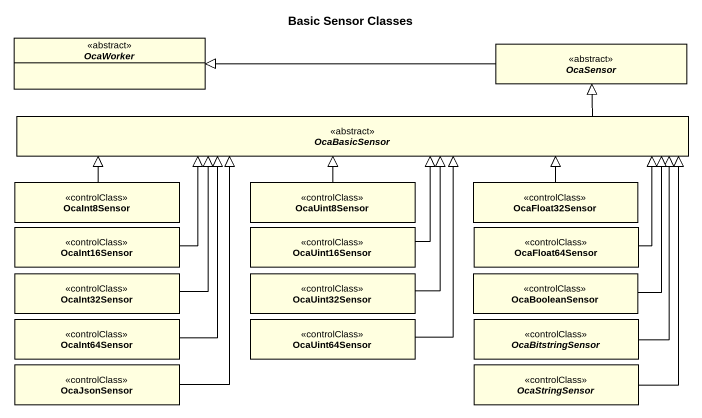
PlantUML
@startuml
title Basic Sensor Classes
hide circle
hide empty members
abstract class OcaWorker <<abstract>> #FFFFE0
abstract class OcaSensor <<abstract>> #FFFFE0
abstract class OcaBasicSensor <<abstract>> #FFFFE0
class OcaInt8Sensor <<controlClass>> #FFFFE0
class OcaUint8Sensor <<controlClass>> #FFFFE0
class OcaFloat32Sensor <<controlClass>> #FFFFE0
class OcaInt16Sensor <<controlClass>> #FFFFE0
class OcaUint16Sensor <<controlClass>> #FFFFE0
class OcaFloat64Sensor <<controlClass>> #FFFFE0
class OcaInt32Sensor <<controlClass>> #FFFFE0
class OcaUint32Sensor <<controlClass>> #FFFFE0
class OcaBooleanSensor <<controlClass>> #FFFFE0
class OcaInt64Sensor <<controlClass>> #FFFFE0
class OcaUint64Sensor <<controlClass>> #FFFFE0
abstract class OcaBitstringSensor <<controlClass>> #FFFFE0
class OcaJsonSensor <<controlClass>> #FFFFE0
abstract class OcaStringSensor <<controlClass>> #FFFFE0
OcaSensor -left-|> OcaWorker
OcaBasicSensor -right-|> OcaSensor
OcaInt8Sensor -right-|> OcaBasicSensor
OcaUint8Sensor -up-|> OcaBasicSensor
OcaFloat32Sensor -left-|> OcaBasicSensor
OcaInt16Sensor -right-|> OcaBasicSensor
OcaUint16Sensor -up-|> OcaBasicSensor
OcaFloat64Sensor -left-|> OcaBasicSensor
OcaInt32Sensor -up-|> OcaBasicSensor
OcaUint32Sensor -up-|> OcaBasicSensor
OcaBooleanSensor -up-|> OcaBasicSensor
OcaInt64Sensor -up-|> OcaBasicSensor
OcaUint64Sensor -up-|> OcaBasicSensor
OcaBitstringSensor -up-|> OcaBasicSensor
OcaJsonSensor -up-|> OcaBasicSensor
OcaStringSensor -up-|> OcaBasicSensor
@enduml
